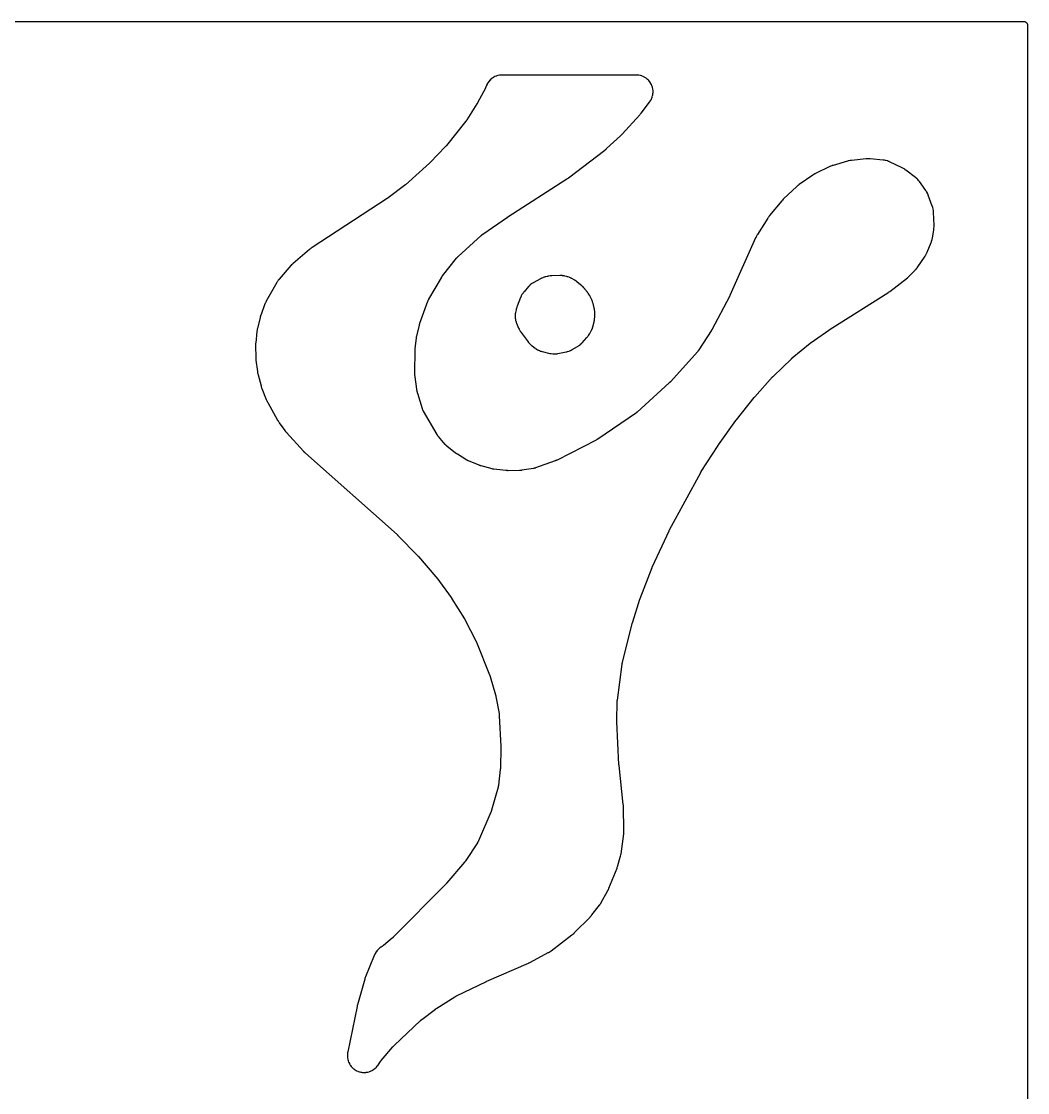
# Model space of a CAD drawing. Header units: millimetres. Extents: x 0 to 300, y 0 to 300.
# Drawn here: x 150 to 300, y 140.3 to 300.1 of the extents above; entities that cross this region are included whole.
import ezdxf

# ---------------------------------------------------------------- set-up
doc = ezdxf.new("R2010")
doc.units = ezdxf.units.MM
doc.layers.add('CUT', color=7, linetype='CONTINUOUS')

msp = doc.modelspace()

# ---------------------------------------------------------------- linework, layer by layer
at = {"layer": 'CUT'}
msp.add_lwpolyline([(1.4375, 300.0625), (298.512, 300.0625), (299.3973, 300.0625), (299.4708, 300.0589), (299.5289, 300.0503), (299.586, 300.036), (299.6414, 300.0162), (299.6945, 299.991), (299.745, 299.9608), (299.7922, 299.9257), (299.8358, 299.8863), (299.8753, 299.8427), (299.9103, 299.7954), (299.9405, 299.745), (299.9657, 299.6918), (299.9855, 299.6365), (299.9998, 299.5794), (300.0084, 299.5212), (300.012, 299.4478), (300.012, 298.5625), (300.012, 1.4375)], dxfattribs=at)
for points in [[(186.3229, 258.0003), (186.3188, 257.9903), (186.2909, 257.9208), (186.2865, 257.9094), (185.6998, 256.3591), (185.6933, 256.3409), (185.6528, 256.2227), (185.6469, 256.2044), (185.6009, 256.0543), (185.5955, 256.0359), (185.5627, 255.9152), (185.558, 255.8965), (185.1716, 254.2711), (185.1676, 254.2529), (185.1432, 254.1343), (185.1397, 254.116), (185.1138, 253.9662), (185.111, 253.9477), (185.094, 253.8278), (185.0917, 253.8093), (184.9074, 252.1263), (184.9056, 252.1079), (184.8963, 251.9886), (184.8951, 251.9702), (184.8879, 251.8202), (184.8873, 251.8018), (184.8853, 251.6822), (184.8853, 251.6637), (184.9086, 249.9604), (184.9091, 249.9421), (184.9144, 249.8232), (184.9154, 249.805), (184.9266, 249.6561), (184.9282, 249.6379), (184.9407, 249.5196), (184.9429, 249.5014), (185.1733, 247.8143), (185.1761, 247.7959), (185.1961, 247.6772), (185.1994, 247.6589), (185.2291, 247.5108), (185.233, 247.4926), (185.2603, 247.3753), (185.2647, 247.3573), (185.7016, 245.7105), (185.7063, 245.6935), (185.7389, 245.5839), (185.7441, 245.5671), (185.789, 245.4308), (185.7947, 245.4142), (185.8337, 245.3067), (185.8399, 245.2902), (186.4769, 243.6793), (186.4847, 243.6606), (186.537, 243.5404), (186.5453, 243.5221), (186.6159, 243.3735), (186.6249, 243.3555), (186.6851, 243.2391), (186.6947, 243.2213), (188.184, 240.5655), (188.1927, 240.5505), (188.2507, 240.4537), (188.2599, 240.4389), (188.3362, 240.3196), (188.3457, 240.3051), (188.4093, 240.2118), (188.4193, 240.1976), (189.2454, 239.057), (189.2548, 239.0444), (189.3166, 238.9635), (189.3263, 238.9512), (189.4066, 238.8517), (189.4166, 238.8397), (189.4826, 238.7621), (189.4929, 238.7503), (192.0215, 235.9324), (192.0331, 235.9198), (192.1099, 235.839), (192.1219, 235.8268), (192.2211, 235.7282), (192.2334, 235.7163), (192.3147, 235.64), (192.3273, 235.6285), (205.9873, 223.5229), (205.9926, 223.5181), (206.0051, 223.5069), (206.0104, 223.5021), (206.0228, 223.4907), (206.0294, 223.4847), (206.0445, 223.4705), (206.051, 223.4644), (206.0611, 223.4548), (206.0674, 223.4487), (206.0821, 223.4345), (206.0884, 223.4284), (206.0918, 223.425), (206.0991, 223.4176), (206.1163, 223.4002), (206.1236, 223.3927), (209.0879, 220.3189), (209.0914, 220.3152), (209.0996, 220.3066), (209.1032, 220.3028), (209.1113, 220.2942), (209.1156, 220.2896), (209.1256, 220.2788), (209.1299, 220.2742), (209.1366, 220.2669), (209.1408, 220.2623), (209.1505, 220.2515), (209.1542, 220.2475), (209.1622, 220.2384), (209.1733, 220.2258), (209.1782, 220.2202), (211.7863, 217.1952), (211.7909, 217.1898), (211.8018, 217.177), (211.8064, 217.1715), (211.8171, 217.1586), (211.8228, 217.1518), (211.8359, 217.1357), (211.8415, 217.1288), (211.8502, 217.1179), (211.8557, 217.1111), (211.8683, 217.095), (211.8737, 217.0881), (211.8766, 217.0843), (211.8829, 217.076), (211.8975, 217.0566), (211.9038, 217.0482), (214.0715, 214.0951), (214.0757, 214.0894), (214.0853, 214.0761), (214.0894, 214.0704), (214.0989, 214.057), (214.1039, 214.0499), (214.1155, 214.0333), (214.1204, 214.0261), (214.1281, 214.0148), (214.1329, 214.0077), (214.144, 213.9911), (214.1487, 213.984), (214.1512, 213.98), (214.1568, 213.9715), (214.1696, 213.9514), (214.175, 213.9427), (216.0558, 210.9197), (216.0609, 210.9114), (216.0726, 210.8921), (216.0776, 210.8838), (216.0836, 210.8738), (216.0884, 210.8655), (216.0997, 210.846), (216.1044, 210.8377), (216.1119, 210.8244), (216.1166, 210.816), (216.1275, 210.7963), (216.1321, 210.7878), (216.1376, 210.7774), (216.1421, 210.7689), (216.1526, 210.749), (216.157, 210.7404), (217.7395, 207.6309), (217.744, 207.6219), (217.7544, 207.6009), (217.7588, 207.5918), (217.7641, 207.5808), (217.7685, 207.5717), (217.7784, 207.5504), (217.7826, 207.5413), (217.7892, 207.5268), (217.7933, 207.5176), (217.8027, 207.4961), (217.8067, 207.4869), (217.8116, 207.4756), (217.8155, 207.4664), (217.8244, 207.4447), (217.8282, 207.4354), (219.7796, 202.569), (219.7835, 202.5591), (219.7924, 202.536), (219.7962, 202.5261), (219.8007, 202.514), (219.8044, 202.5041), (219.8128, 202.4808), (219.8163, 202.4708), (219.8218, 202.455), (219.8252, 202.4449), (219.8331, 202.4215), (219.8364, 202.4114), (219.8403, 202.3991), (219.8435, 202.389), (219.8508, 202.3653), (219.8538, 202.3552), (220.6685, 199.5964), (220.6719, 199.5848), (220.6794, 199.5578), (220.6826, 199.5462), (220.6864, 199.5321), (220.6894, 199.5204), (220.6963, 199.4932), (220.6991, 199.4816), (220.7035, 199.4631), (220.7062, 199.4514), (220.7124, 199.424), (220.7149, 199.4123), (220.7179, 199.3979), (220.7203, 199.3862), (220.7257, 199.3586), (220.7279, 199.3468), (221.1943, 196.7886), (221.1968, 196.7746), (221.2022, 196.7418), (221.2044, 196.7277), (221.207, 196.7105), (221.209, 196.6964), (221.2134, 196.6635), (221.2152, 196.6493), (221.2178, 196.627), (221.2194, 196.6128), (221.2227, 196.5797), (221.2241, 196.5656), (221.2255, 196.5482), (221.2266, 196.534), (221.2289, 196.5009), (221.2298, 196.4866), (221.476, 191.9024), (221.4764, 191.8934), (221.4774, 191.8724), (221.4777, 191.8634), (221.4781, 191.8524), (221.4783, 191.8434), (221.4788, 191.8224), (221.479, 191.8133), (221.4792, 191.7991), (221.4793, 191.7901), (221.4793, 191.769), (221.4793, 191.76), (221.4793, 191.749), (221.4792, 191.74), (221.4788, 191.7189), (221.4786, 191.7099), (221.3986, 188.6935), (221.3983, 188.6832), (221.3974, 188.659), (221.3969, 188.6487), (221.3963, 188.6361), (221.3957, 188.6257), (221.3943, 188.6016), (221.3936, 188.5913), (221.3924, 188.575), (221.3916, 188.5646), (221.3896, 188.5406), (221.3886, 188.5303), (221.3874, 188.5177), (221.3864, 188.5074), (221.3838, 188.4834), (221.3826, 188.4731), (221.0999, 186.0985), (221.099, 186.0915), (221.097, 186.0753), (221.096, 186.0683), (221.0958, 186.0664), (221.0917, 186.0392), (221.0812, 185.9759), (221.0772, 185.954), (221.0701, 185.9213), (221.0516, 185.8434), (221.043, 185.81), (220.0934, 182.4038), (220.0891, 182.3888), (220.0788, 182.354), (220.0742, 182.3391), (220.0685, 182.3211), (220.0637, 182.3064), (220.0522, 182.2721), (220.0471, 182.2574), (220.0389, 182.2343), (220.0336, 182.2198), (220.0209, 182.1858), (220.0153, 182.1713), (220.0084, 182.1537), (220.0026, 182.1393), (219.9887, 182.1058), (219.9826, 182.0915), (218.1154, 177.7957), (218.1116, 177.787), (218.1055, 177.7733), (218.0955, 177.7517), (218.0802, 177.72), (218.0668, 177.6931), (218.0553, 177.6711), (218.0495, 177.66), (218.0468, 177.6551), (218.0329, 177.6303), (218.0009, 177.5751), (217.9812, 177.5427), (217.9732, 177.5302), (217.968, 177.5222), (216.235, 174.8684), (216.2271, 174.8564), (216.2084, 174.8287), (216.2002, 174.8169), (216.1902, 174.8026), (216.1819, 174.7909), (216.1623, 174.7639), (216.1538, 174.7523), (216.1403, 174.7342), (216.1316, 174.7228), (216.1112, 174.6964), (216.1023, 174.6851), (216.0914, 174.6715), (216.0824, 174.6603), (216.0611, 174.6346), (216.0519, 174.6236), (213.4136, 171.5282), (213.4092, 171.5231), (213.3989, 171.5111), (213.3944, 171.506), (213.3839, 171.494), (213.3783, 171.4877), (213.3652, 171.4731), (213.3596, 171.4669), (213.3507, 171.4571), (213.3451, 171.451), (213.3319, 171.4369), (213.3262, 171.4308), (213.3232, 171.4276), (213.3163, 171.4204), (213.3002, 171.4038), (213.2933, 171.3967), (205.4048, 163.4229), (205.3976, 163.4156), (205.3806, 163.3988), (205.3733, 163.3917), (205.3643, 163.383), (205.3569, 163.376), (205.3396, 163.3596), (205.3321, 163.3526), (205.3202, 163.3417), (205.3127, 163.3348), (205.295, 163.3188), (205.2873, 163.312), (205.278, 163.3037), (205.2703, 163.297), (205.2522, 163.2814), (205.2444, 163.2748), (203.9481, 162.1832), (203.9397, 162.1763), (203.9265, 162.1655), (203.8922, 162.1387), (203.8868, 162.1346), (203.8333, 162.0949), (203.8108, 162.0787), (203.7848, 162.0614), (203.7353, 162.0299), (203.7329, 162.0286), (203.6992, 162.0075), (203.6672, 161.9886), (203.6562, 161.9819), (203.607, 161.9515), (203.5826, 161.9355), (203.4288, 161.8294), (203.3824, 161.7941), (203.2415, 161.6752), (203.1988, 161.6355), (203.0701, 161.5035), (203.0315, 161.4598), (202.9162, 161.316), (202.882, 161.2688), (202.7812, 161.1144), (202.7518, 161.0641), (202.6653, 160.8985), (202.6524, 160.8723), (202.6285, 160.8206), (202.6226, 160.8073), (202.585, 160.7203), (202.5793, 160.7068), (201.2978, 157.5349), (201.292, 157.52), (201.2557, 157.4227), (201.2503, 157.4077), (201.208, 157.2844), (201.203, 157.2692), (201.1719, 157.1701), (201.1673, 157.1548), (200.0865, 153.3597), (200.0837, 153.3495), (200.0647, 153.278), (200.0619, 153.267), (200.0399, 153.1775), (200.0373, 153.1666), (200.0213, 153.0956), (200.0188, 153.0839), (198.6403, 146.3596), (198.6385, 146.3505), (198.6265, 146.287), (198.6247, 146.2773), (198.6153, 146.2224), (198.6115, 146.1974), (198.5911, 146.0388), (198.5884, 146.0143), (198.5851, 145.9758), (198.5832, 145.9462), (198.576, 145.7566), (198.5767, 145.6974), (198.5881, 145.5105), (198.5947, 145.4517), (198.6244, 145.2669), (198.6367, 145.2089), (198.6845, 145.028), (198.7025, 144.9715), (198.7679, 144.7962), (198.7913, 144.7418), (198.8737, 144.5737), (198.9024, 144.5219), (199.001, 144.3627), (199.0346, 144.314), (199.1484, 144.1654), (199.1866, 144.1202), (199.3145, 143.9835), (199.3571, 143.9423), (199.4978, 143.8188), (199.5442, 143.782), (199.6964, 143.6731), (199.7462, 143.641), (199.9084, 143.5476), (199.9611, 143.5206), (200.1317, 143.4436), (200.1868, 143.422), (200.3642, 143.3622), (200.4212, 143.3461), (200.6036, 143.304), (200.6619, 143.2936), (200.8476, 143.2698), (200.9066, 143.2651), (201.0937, 143.2597), (201.1529, 143.2609), (201.3396, 143.274), (201.3984, 143.281), (201.583, 143.3124), (201.6408, 143.3252), (201.8213, 143.3747), (201.8776, 143.3931), (202.0524, 143.4601), (202.1066, 143.484), (202.2739, 143.5679), (202.3255, 143.597), (202.4837, 143.697), (202.5322, 143.731), (202.6798, 143.8461), (202.7246, 143.8848), (202.8602, 144.0138), (202.901, 144.0567), (203.0249, 144.2005), (203.0437, 144.2234), (203.0792, 144.269), (203.0882, 144.2808), (203.1454, 144.3582), (203.1541, 144.3702), (203.4922, 144.8515), (203.4981, 144.8597), (203.5119, 144.879), (203.5179, 144.8872), (203.5253, 144.8971), (203.5313, 144.9053), (203.5456, 144.9242), (203.5517, 144.9322), (203.5615, 144.9449), (203.5678, 144.9529), (203.5825, 144.9715), (203.5888, 144.9794), (203.5966, 144.989), (203.603, 144.9969), (203.6181, 145.0151), (203.6246, 145.0229), (205.3829, 147.0992), (205.391, 147.1087), (205.4103, 147.1308), (205.4186, 147.1402), (205.4288, 147.1516), (205.4372, 147.1609), (205.4571, 147.1824), (205.4656, 147.1916), (205.4793, 147.206), (205.488, 147.215), (205.5084, 147.236), (205.5172, 147.2449), (205.528, 147.2557), (205.537, 147.2645), (205.558, 147.2849), (205.567, 147.2936), (209.4984, 151.005), (209.5071, 151.0131), (209.5273, 151.0317), (209.536, 151.0396), (209.5468, 151.0492), (209.5556, 151.057), (209.5763, 151.0751), (209.5853, 151.0828), (209.5995, 151.0949), (209.6085, 151.1024), (209.6297, 151.12), (209.6389, 151.1274), (209.6501, 151.1365), (209.6593, 151.1438), (209.681, 151.1608), (209.6903, 151.168), (211.7303, 152.7246), (211.7384, 152.7307), (211.7573, 152.7448), (211.7655, 152.7508), (211.7755, 152.7581), (211.7837, 152.764), (211.8029, 152.7777), (211.8112, 152.7835), (211.8243, 152.7926), (211.8326, 152.7983), (211.8522, 152.8116), (211.8606, 152.8172), (211.8709, 152.824), (211.8793, 152.8295), (211.8992, 152.8423), (211.9077, 152.8478), (214.5994, 154.5425), (214.61, 154.5491), (214.6348, 154.5642), (214.6455, 154.5706), (214.6586, 154.5784), (214.6694, 154.5846), (214.6946, 154.5991), (214.7054, 154.6052), (214.7227, 154.6148), (214.7336, 154.6207), (214.7592, 154.6345), (214.7702, 154.6403), (214.7837, 154.6473), (214.7948, 154.653), (214.8208, 154.666), (214.832, 154.6715), (219.3048, 156.8385), (219.3162, 156.844), (219.3279, 156.8496), (219.3319, 156.8515), (219.3417, 156.856), (219.3459, 156.858), (219.3526, 156.861), (219.3567, 156.8629), (219.3664, 156.8674), (219.37, 156.869), (219.3781, 156.8726), (219.3894, 156.8776), (219.3944, 156.8798), (225.6146, 159.5854), (225.6249, 159.59), (225.696, 159.6225), (225.7069, 159.6277), (225.7948, 159.67), (225.8054, 159.6753), (225.8742, 159.7101), (225.8854, 159.7159), (228.5456, 161.1345), (228.5564, 161.1404), (228.6257, 161.1792), (228.6363, 161.1853), (228.6775, 161.2095), (228.6984, 161.2223), (228.8321, 161.3083), (228.8524, 161.3219), (228.8915, 161.3494), (228.9014, 161.3565), (228.9655, 161.4035), (228.9753, 161.4109), (232.0661, 163.7753), (232.0823, 163.7881), (232.186, 163.8733), (232.2017, 163.8866), (232.328, 163.9978), (232.3432, 164.0117), (232.4408, 164.1038), (232.4556, 164.1182), (234.7626, 166.4496), (234.7747, 166.4622), (234.8521, 166.5451), (234.8638, 166.558), (234.9579, 166.6648), (234.9692, 166.6781), (235.0416, 166.7653), (235.0526, 166.7789), (236.1739, 168.2124), (236.1807, 168.2212), (236.2275, 168.2833), (236.2344, 168.2927), (236.2642, 168.334), (236.2782, 168.3542), (236.3628, 168.482), (236.3755, 168.502), (236.3968, 168.537), (236.4025, 168.5466), (236.4412, 168.6131), (236.4473, 168.624), (237.3862, 170.3177), (237.3951, 170.3343), (237.451, 170.4431), (237.4593, 170.46), (237.5252, 170.5986), (237.533, 170.6158), (237.5819, 170.7279), (237.5892, 170.7452), (238.7921, 173.752), (238.7976, 173.7661), (238.8317, 173.8582), (238.8368, 173.8724), (238.8768, 173.989), (238.8815, 174.0034), (238.911, 174.0971), (238.9154, 174.1115), (239.278, 175.3737), (239.2836, 175.3943), (239.3172, 175.5292), (239.322, 175.55), (239.3581, 175.7205), (239.3621, 175.7415), (239.386, 175.8784), (239.3893, 175.8995), (239.7953, 178.8384), (239.7967, 178.8495), (239.8059, 178.927), (239.8072, 178.9386), (239.8122, 178.9895), (239.8142, 179.0141), (239.8231, 179.1676), (239.824, 179.1913), (239.8248, 179.2324), (239.8249, 179.2436), (239.8249, 179.3207), (239.8248, 179.3333), (239.7501, 182.8985), (239.7497, 182.9116), (239.746, 182.9968), (239.7453, 183.0099), (239.7384, 183.1168), (239.7374, 183.1299), (239.73, 183.2148), (239.7287, 183.2279), (239.092, 189.075), (239.0915, 189.0801), (239.0903, 189.0919), (239.0898, 189.097), (239.0886, 189.1089), (239.088, 189.1152), (239.0867, 189.1298), (239.0861, 189.1361), (239.0853, 189.146), (239.0848, 189.1522), (239.0837, 189.1666), (239.0833, 189.172), (239.0825, 189.184), (239.0815, 189.2009), (239.0811, 189.2083), (238.7438, 195.5855), (238.7433, 195.5948), (238.7424, 195.6164), (238.742, 195.6257), (238.7417, 195.637), (238.7414, 195.6462), (238.741, 195.6678), (238.7408, 195.6771), (238.7406, 195.6918), (238.7406, 195.701), (238.7405, 195.7226), (238.7406, 195.7319), (238.7407, 195.7432), (238.7408, 195.7525), (238.7412, 195.7741), (238.7415, 195.7834), (238.8229, 198.5411), (238.8233, 198.5526), (238.8245, 198.5795), (238.825, 198.591), (238.8258, 198.605), (238.8265, 198.6165), (238.8283, 198.6433), (238.8292, 198.6548), (238.8307, 198.6729), (238.8317, 198.6844), (238.8342, 198.7112), (238.8353, 198.7226), (238.8368, 198.7366), (238.8381, 198.748), (238.8413, 198.7747), (238.8427, 198.7861), (239.5569, 204.1697), (239.5587, 204.1828), (239.5632, 204.2133), (239.5653, 204.2263), (239.5678, 204.2422), (239.57, 204.2552), (239.5754, 204.2855), (239.5778, 204.2985), (239.5818, 204.319), (239.5844, 204.3319), (239.5907, 204.3621), (239.5934, 204.375), (239.597, 204.3907), (239.5999, 204.4035), (239.6071, 204.4335), (239.6102, 204.4463), (241.117, 210.3673), (241.1183, 210.3724), (241.1214, 210.3842), (241.1228, 210.3893), (241.126, 210.4013), (241.1277, 210.4076), (241.1317, 210.4222), (241.1335, 210.4285), (241.1362, 210.4383), (241.138, 210.4445), (241.1422, 210.4589), (241.1438, 210.4643), (241.1473, 210.4762), (241.1525, 210.4928), (241.1547, 210.5002), (242.2139, 213.8452), (242.2155, 213.8503), (242.2193, 213.8621), (242.221, 213.8672), (242.2249, 213.879), (242.2269, 213.8852), (242.2319, 213.8998), (242.234, 213.906), (242.2374, 213.9158), (242.2395, 213.9219), (242.2446, 213.9362), (242.2465, 213.9415), (242.2508, 213.9533), (242.2569, 213.9698), (242.2596, 213.977), (244.0206, 218.5893), (244.0228, 218.5952), (244.0282, 218.6089), (244.0305, 218.6148), (244.036, 218.6285), (244.0389, 218.6358), (244.0458, 218.6526), (244.0488, 218.6599), (244.0535, 218.6712), (244.0565, 218.6783), (244.0636, 218.6948), (244.0666, 218.7019), (244.0683, 218.7057), (244.0721, 218.7141), (244.0809, 218.7337), (244.0847, 218.742), (246.5539, 224.0745), (246.5565, 224.0799), (246.5624, 224.0925), (246.565, 224.0979), (246.571, 224.1105), (246.5742, 224.1171), (246.5818, 224.1326), (246.5851, 224.1392), (246.5902, 224.1496), (246.5935, 224.1561), (246.6012, 224.1712), (246.6046, 224.1776), (246.6064, 224.1811), (246.6104, 224.1888), (246.6199, 224.2067), (246.6241, 224.2144), (251.2733, 232.7491), (251.2764, 232.7548), (251.2837, 232.768), (251.2869, 232.7736), (251.2943, 232.7868), (251.2983, 232.7938), (251.3076, 232.81), (251.3116, 232.8169), (251.318, 232.8277), (251.322, 232.8345), (251.3314, 232.8503), (251.3355, 232.857), (251.3378, 232.8607), (251.3427, 232.8687), (251.3544, 232.8873), (251.3594, 232.8953), (253.8503, 236.7869), (253.8528, 236.7908), (253.8586, 236.7998), (253.8611, 236.8036), (253.867, 236.8126), (253.8701, 236.8173), (253.8774, 236.8284), (253.8806, 236.8331), (253.8856, 236.8405), (253.8887, 236.8452), (253.8961, 236.8559), (253.8989, 236.86), (253.905, 236.8689), (253.9138, 236.8813), (253.9176, 236.8868), (256.512, 240.5245), (256.5149, 240.5286), (256.5216, 240.538), (256.5246, 240.542), (256.5314, 240.5514), (256.535, 240.5563), (256.5436, 240.5678), (256.5472, 240.5728), (256.553, 240.5805), (256.5567, 240.5853), (256.5652, 240.5965), (256.5685, 240.6007), (256.5756, 240.61), (256.5858, 240.6229), (256.5903, 240.6286), (259.2354, 243.9421), (259.2387, 243.9462), (259.2464, 243.9558), (259.2497, 243.9598), (259.2575, 243.9693), (259.2616, 243.9744), (259.2713, 243.986), (259.2755, 243.991), (259.282, 243.9989), (259.2862, 244.0037), (259.2959, 244.0151), (259.2996, 244.0194), (259.3077, 244.0287), (259.3192, 244.0418), (259.3243, 244.0475), (261.9929, 247.0231), (261.9972, 247.0278), (262.0072, 247.0388), (262.0115, 247.0435), (262.0217, 247.0545), (262.0271, 247.0603), (262.0397, 247.0737), (262.0451, 247.0795), (262.0537, 247.0885), (262.0591, 247.0941), (262.0718, 247.1071), (262.0772, 247.1127), (262.0802, 247.1157), (262.0868, 247.1223), (262.1022, 247.1375), (262.1089, 247.144), (264.7872, 249.7411), (264.7938, 249.7474), (264.8093, 249.7622), (264.816, 249.7685), (264.8241, 249.776), (264.8308, 249.7822), (264.8465, 249.7965), (264.8532, 249.8026), (264.864, 249.8123), (264.8709, 249.8183), (264.8869, 249.8323), (264.8938, 249.8383), (264.9023, 249.8456), (264.9092, 249.8515), (264.9255, 249.8652), (264.9326, 249.871), (267.5772, 252.0483), (267.5844, 252.0542), (267.6013, 252.0678), (267.6086, 252.0736), (267.6176, 252.0807), (267.6249, 252.0864), (267.6421, 252.0997), (267.6495, 252.1054), (267.6612, 252.1142), (267.6687, 252.1198), (267.6862, 252.1327), (267.6937, 252.1382), (267.7029, 252.1449), (267.7105, 252.1503), (267.7282, 252.1629), (267.7358, 252.1682), (270.8922, 254.3555), (270.9034, 254.3632), (270.9148, 254.371), (270.9187, 254.3736), (270.9283, 254.3801), (270.9325, 254.3828), (270.939, 254.3871), (270.943, 254.3898), (270.9526, 254.3961), (270.9561, 254.3984), (270.9641, 254.4035), (270.9752, 254.4107), (270.9802, 254.4138), (279.1728, 259.5761), (279.1853, 259.5841), (279.2656, 259.6376), (279.2779, 259.646), (279.3771, 259.7156), (279.3892, 259.7243), (279.4668, 259.7817), (279.4787, 259.7906), (282.0839, 261.818), (282.0999, 261.8309), (282.2024, 261.9164), (282.2179, 261.9299), (282.3427, 262.0415), (282.3578, 262.0555), (282.4542, 262.1478), (282.4688, 262.1623), (283.199, 262.9116), (283.2078, 262.9208), (283.2644, 262.9813), (283.273, 262.9907), (283.3062, 263.0279), (283.3228, 263.0472), (283.4279, 263.1752), (283.4436, 263.1953), (283.4736, 263.2351), (283.4811, 263.2453), (283.5295, 263.3126), (283.5369, 263.323), (284.7211, 265.0445), (284.7301, 265.0579), (284.7872, 265.146), (284.7958, 265.1596), (284.8287, 265.2134), (284.8448, 265.2414), (284.9444, 265.426), (284.959, 265.4548), (284.9859, 265.5118), (284.9926, 265.5264), (285.0348, 265.6225), (285.0411, 265.6374), (285.6254, 267.0698), (285.6315, 267.0854), (285.6699, 267.1876), (285.6756, 267.2034), (285.6969, 267.2654), (285.7069, 267.2975), (285.7662, 267.5075), (285.7744, 267.54), (285.7887, 267.604), (285.7921, 267.6204), (285.8129, 267.7276), (285.8158, 267.7442), (286.0218, 268.9945), (286.0241, 269.0096), (286.0377, 269.1075), (286.0396, 269.1226), (286.0462, 269.1816), (286.0489, 269.2119), (286.0611, 269.4092), (286.0622, 269.4396), (286.0629, 269.499), (286.0629, 269.5142), (286.0614, 269.6131), (286.061, 269.6283), (285.9819, 271.6252), (285.9811, 271.6407), (285.9745, 271.7416), (285.9733, 271.7571), (285.9677, 271.8175), (285.9641, 271.8484), (285.9356, 272.0456), (285.9236, 272.1066), (285.8749, 272.2998), (285.8665, 272.3297), (285.8486, 272.3877), (285.8439, 272.4025), (285.8116, 272.4983), (285.8065, 272.513), (285.2114, 274.1402), (285.2066, 274.153), (285.1742, 274.2357), (285.1691, 274.2483), (285.1485, 274.2976), (285.1373, 274.3225), (285.0625, 274.4809), (285.0369, 274.5292), (284.9479, 274.68), (284.9335, 274.7032), (284.9043, 274.7479), (284.8967, 274.7593), (284.8465, 274.8325), (284.8387, 274.8437), (283.8825, 276.1721), (283.8739, 276.1838), (283.8165, 276.2596), (283.8075, 276.2711), (283.7719, 276.3158), (283.7532, 276.3382), (283.6294, 276.479), (283.5887, 276.5209), (283.4518, 276.649), (283.4299, 276.6684), (283.3864, 276.7053), (283.3751, 276.7146), (283.3011, 276.7743), (283.2897, 276.7834), (281.8748, 277.8689), (281.8623, 277.8782), (281.7797, 277.9382), (281.7669, 277.9473), (281.7164, 277.982), (281.6901, 277.9991), (281.5163, 278.1056), (281.4891, 278.1213), (281.4353, 278.1505), (281.4214, 278.1578), (281.3305, 278.2041), (281.3164, 278.2111), (279.4404, 279.1061), (279.4283, 279.1117), (279.3488, 279.1475), (279.3365, 279.1529), (279.2883, 279.1733), (279.2634, 279.1832), (279.1023, 279.243), (279.0512, 279.2595), (278.8877, 279.3041), (278.8354, 279.3159), (278.6662, 279.3461), (278.6397, 279.3503), (278.5878, 279.3572), (278.5745, 279.3588), (278.4879, 279.3684), (278.4745, 279.3697), (276.5199, 279.5414), (276.5065, 279.5424), (276.4193, 279.5481), (276.4059, 279.5489), (276.3534, 279.5511), (276.3265, 279.5517), (276.1518, 279.5513), (276.1249, 279.5507), (276.0724, 279.5482), (276.059, 279.5474), (275.9718, 279.5414), (275.9584, 279.5403), (273.748, 279.3371), (273.7335, 279.3356), (273.6392, 279.3246), (273.6247, 279.3228), (273.5682, 279.3148), (273.5394, 279.31), (273.353, 279.2743), (273.3245, 279.2681), (273.269, 279.2547), (273.2549, 279.2511), (273.1632, 279.2265), (273.1491, 279.2225), (271.0055, 278.5912), (270.9937, 278.5876), (270.9176, 278.5635), (270.906, 278.5596), (270.8605, 278.5442), (270.8374, 278.5358), (270.6886, 278.4784), (270.6659, 278.4691), (270.6218, 278.45), (270.6106, 278.445), (270.5381, 278.4117), (270.527, 278.4065), (268.4062, 277.3817), (268.3962, 277.3767), (268.3269, 277.3417), (268.3166, 277.3363), (268.2717, 277.3125), (268.2502, 277.3005), (268.1182, 277.2233), (268.098, 277.211), (268.0635, 277.189), (268.0542, 277.1829), (267.9903, 277.1404), (267.98, 277.1334), (265.9683, 275.7348), (265.9506, 275.722), (265.8372, 275.6368), (265.82, 275.6234), (265.6816, 275.5115), (265.6649, 275.4974), (265.558, 275.4042), (265.5418, 275.3896), (263.6862, 273.65), (263.6722, 273.6364), (263.5822, 273.5464), (263.5686, 273.5323), (263.4595, 273.4157), (263.4463, 273.4012), (263.3624, 273.3055), (263.3498, 273.2905), (261.5439, 271.0894), (261.5324, 271.075), (261.4592, 270.9799), (261.4481, 270.9651), (261.36, 270.843), (261.3494, 270.8279), (261.2822, 270.7285), (261.272, 270.713), (259.7216, 268.2617), (259.7103, 268.2431), (259.6392, 268.1211), (259.6286, 268.1021), (259.545, 267.9459), (259.5351, 267.9266), (259.473, 267.7997), (259.4638, 267.78), (255.6263, 259.1649), (255.6237, 259.1591), (255.6176, 259.1457), (255.6149, 259.1399), (255.6087, 259.1264), (255.6054, 259.1193), (255.5975, 259.1027), (255.5942, 259.0957), (255.5888, 259.0846), (255.5854, 259.0776), (255.5774, 259.0614), (255.5739, 259.0545), (255.572, 259.0508), (255.5678, 259.0426), (255.5579, 259.0234), (255.5536, 259.0152), (252.9184, 254.0537), (252.9141, 254.0457), (252.9039, 254.0271), (252.8996, 254.0192), (252.8942, 254.0096), (252.8898, 254.0017), (252.8794, 253.9834), (252.8749, 253.9756), (252.8677, 253.9633), (252.8631, 253.9555), (252.8522, 253.9374), (252.8476, 253.9297), (252.8418, 253.9203), (252.8371, 253.9126), (252.8259, 253.8947), (252.8211, 253.8871), (251.0039, 251.0432), (250.9988, 251.0354), (250.9908, 251.0231), (250.9778, 251.0037), (250.9581, 250.9753), (250.941, 250.9513), (250.9265, 250.9318), (250.9191, 250.922), (250.9158, 250.9176), (250.8985, 250.8957), (250.859, 250.8471), (250.835, 250.8187), (250.8253, 250.8078), (250.8192, 250.8009), (246.7606, 246.3008), (246.753, 246.2925), (246.7352, 246.2732), (246.7275, 246.265), (246.7181, 246.255), (246.7103, 246.2469), (246.692, 246.2281), (246.6841, 246.2201), (246.6716, 246.2075), (246.6636, 246.1996), (246.6448, 246.1813), (246.6367, 246.1735), (246.6268, 246.164), (246.6186, 246.1563), (246.5994, 246.1384), (246.5912, 246.1308), (241.8065, 241.7881), (241.7948, 241.7776), (241.7671, 241.7534), (241.7552, 241.7431), (241.7405, 241.7307), (241.7284, 241.7207), (241.7, 241.6974), (241.6877, 241.6876), (241.6682, 241.6722), (241.6557, 241.6626), (241.6265, 241.6404), (241.6139, 241.631), (241.5984, 241.6196), (241.5856, 241.6104), (241.5556, 241.5893), (241.5426, 241.5803), (235.9178, 237.7564), (235.9063, 237.7488), (235.8795, 237.7312), (235.868, 237.7237), (235.8538, 237.7147), (235.8422, 237.7074), (235.8148, 237.6906), (235.8031, 237.6835), (235.7844, 237.6724), (235.7725, 237.6655), (235.7447, 237.6495), (235.7327, 237.6428), (235.718, 237.6346), (235.7059, 237.6281), (235.6776, 237.613), (235.6654, 237.6066), (229.8627, 234.6239), (229.8495, 234.6172), (229.8185, 234.6019), (229.8051, 234.5955), (229.7888, 234.5877), (229.7754, 234.5815), (229.7439, 234.5673), (229.7303, 234.5612), (229.7089, 234.552), (229.6953, 234.5462), (229.6633, 234.533), (229.6496, 234.5274), (229.6328, 234.5208), (229.619, 234.5155), (229.5866, 234.5033), (229.5727, 234.4982), (226.6532, 233.4552), (226.6434, 233.4517), (226.6279, 233.4464), (226.5882, 233.4337), (226.5208, 233.414), (226.4906, 233.4057), (226.4887, 233.4052), (226.4583, 233.398), (226.3896, 233.3829), (226.3487, 233.375), (226.3326, 233.3722), (226.3223, 233.3705), (224.6074, 233.0976), (224.5916, 233.0952), (224.5548, 233.09), (224.539, 233.0879), (224.5198, 233.0856), (224.504, 233.0838), (224.467, 233.0799), (224.4511, 233.0784), (224.4261, 233.0762), (224.4103, 233.0749), (224.3732, 233.0724), (224.3573, 233.0714), (224.3379, 233.0704), (224.322, 233.0697), (224.2848, 233.0685), (224.2689, 233.0681), (222.5428, 233.04), (222.5282, 233.0399), (222.494, 233.0399), (222.4794, 233.04), (222.4615, 233.0403), (222.4469, 233.0407), (222.4128, 233.0418), (222.3982, 233.0424), (222.3751, 233.0435), (222.3605, 233.0443), (222.3265, 233.0466), (222.3119, 233.0476), (222.2941, 233.0491), (222.2795, 233.0504), (222.2455, 233.0537), (222.231, 233.0553), (220.4325, 233.2609), (220.4257, 233.2617), (220.41, 233.2636), (220.4032, 233.2644), (220.4014, 233.2647), (220.375, 233.2685), (220.3136, 233.2783), (220.2924, 233.282), (220.2606, 233.2886), (220.1851, 233.3059), (220.1527, 233.314), (218.5186, 233.7528), (218.5047, 233.7566), (218.4723, 233.7659), (218.4585, 233.7699), (218.442, 233.7749), (218.4284, 233.7792), (218.3967, 233.7894), (218.3831, 233.7938), (218.3617, 233.8011), (218.3482, 233.8058), (218.3167, 233.817), (218.3032, 233.8219), (218.2869, 233.828), (218.2735, 233.8331), (218.2424, 233.8453), (218.2291, 233.8506), (216.6635, 234.4937), (216.6568, 234.4965), (216.6412, 234.5031), (216.6345, 234.5059), (216.6327, 234.5067), (216.6066, 234.5184), (216.5464, 234.5466), (216.5258, 234.5566), (216.495, 234.5729), (216.4227, 234.6133), (216.3919, 234.6313), (214.9793, 235.4946), (214.9668, 235.5023), (214.9377, 235.5207), (214.9254, 235.5287), (214.9108, 235.5383), (214.8987, 235.5464), (214.8707, 235.5654), (214.8587, 235.5737), (214.8399, 235.587), (214.828, 235.5955), (214.8005, 235.6155), (214.7888, 235.6242), (214.7746, 235.6349), (214.763, 235.6438), (214.7362, 235.6647), (214.7248, 235.6738), (213.4273, 236.7195), (213.4194, 236.726), (213.407, 236.7361), (213.3761, 236.7628), (213.3251, 236.809), (213.3027, 236.8299), (213.3013, 236.8313), (213.2797, 236.8529), (213.2319, 236.9025), (213.2042, 236.9325), (213.1936, 236.9445), (213.1869, 236.9522), (212.1573, 238.1478), (212.1506, 238.1557), (212.1401, 238.1681), (212.1142, 238.2005), (212.0717, 238.2559), (212.0533, 238.2809), (212.0521, 238.2825), (212.0345, 238.3081), (211.996, 238.3664), (211.974, 238.4015), (211.9656, 238.4154), (211.9604, 238.4243), (209.9382, 241.9016), (209.9319, 241.9126), (209.9222, 241.9298), (209.8986, 241.9746), (209.861, 242.0513), (209.845, 242.0857), (209.8441, 242.0878), (209.8295, 242.1229), (209.7985, 242.2024), (209.7814, 242.2501), (209.7753, 242.2689), (209.7714, 242.281), (209.0703, 244.535), (209.0675, 244.5441), (209.0632, 244.5584), (209.0567, 244.5814), (209.0474, 244.6154), (209.0401, 244.6446), (209.0344, 244.6688), (209.0316, 244.681), (209.0304, 244.6865), (209.0247, 244.7144), (209.0129, 244.7773), (209.0067, 244.8147), (209.0045, 244.8295), (209.0032, 244.8389), (208.6637, 247.3801), (208.6618, 247.3958), (208.6575, 247.4325), (208.6558, 247.4482), (208.654, 247.4674), (208.6526, 247.4831), (208.6496, 247.5199), (208.6485, 247.5356), (208.6469, 247.5605), (208.6461, 247.5763), (208.6444, 247.6131), (208.6438, 247.6289), (208.6433, 247.6482), (208.643, 247.664), (208.6427, 247.7009), (208.6426, 247.7167), (208.6675, 250.9301), (208.6676, 250.9427), (208.6683, 250.9722), (208.6687, 250.9848), (208.6692, 251.0002), (208.6697, 251.0128), (208.6712, 251.0423), (208.6719, 251.0549), (208.6732, 251.0748), (208.6741, 251.0874), (208.6764, 251.1168), (208.6775, 251.1294), (208.6789, 251.1447), (208.6801, 251.1573), (208.6832, 251.1866), (208.6847, 251.1991), (208.8841, 252.8525), (208.8856, 252.8648), (208.8895, 252.8933), (208.8912, 252.9055), (208.8934, 252.9204), (208.8953, 252.9326), (208.8999, 252.961), (208.902, 252.9732), (208.9054, 252.9924), (208.9076, 253.0045), (208.913, 253.0328), (208.9154, 253.0449), (208.9184, 253.0596), (208.921, 253.0717), (208.9272, 253.0998), (208.9299, 253.1118), (209.3128, 254.7496), (209.3159, 254.7625), (209.3235, 254.7927), (209.3268, 254.8056), (209.3309, 254.8213), (209.3345, 254.8342), (209.3429, 254.8641), (209.3466, 254.8769), (209.3526, 254.897), (209.3565, 254.9098), (209.3657, 254.9394), (209.3698, 254.9521), (209.3749, 254.9676), (209.3792, 254.9802), (209.3893, 255.0095), (209.3938, 255.0221), (210.5855, 258.3061), (210.589, 258.3155), (210.5945, 258.3303), (210.6095, 258.3677), (210.6362, 258.4301), (210.6486, 258.4577), (210.6494, 258.4594), (210.6626, 258.4866), (210.6935, 258.5471), (210.7125, 258.5825), (210.7203, 258.5963), (210.7253, 258.605), (212.5963, 261.8192), (212.6041, 261.8323), (212.6225, 261.8627), (212.6305, 261.8757), (212.6403, 261.8914), (212.6486, 261.9042), (212.668, 261.934), (212.6764, 261.9467), (212.6898, 261.9666), (212.6985, 261.9791), (212.7189, 262.0082), (212.7277, 262.0206), (212.7387, 262.0356), (212.7477, 262.0479), (212.7691, 262.0762), (212.7784, 262.0883), (214.866, 264.7642), (214.872, 264.7718), (214.8814, 264.7836), (214.9062, 264.8134), (214.949, 264.8626), (214.9685, 264.8842), (214.9697, 264.8855), (214.9898, 264.9065), (215.0357, 264.9528), (215.0636, 264.9797), (215.0747, 264.99), (215.0818, 264.9965), (218.5485, 268.1382), (218.5592, 268.1477), (218.5843, 268.1698), (218.5952, 268.1791), (218.6085, 268.1904), (218.6195, 268.1996), (218.6453, 268.2209), (218.6564, 268.2299), (218.6741, 268.244), (218.6854, 268.2528), (218.7119, 268.2732), (218.7233, 268.2818), (218.7373, 268.2923), (218.7488, 268.3008), (218.7759, 268.3203), (218.7876, 268.3286), (222.4403, 270.8756), (222.4502, 270.8824), (222.4599, 270.8891), (222.4722, 270.8974), (222.4816, 270.9037), (222.4937, 270.9118), (222.4997, 270.9158), (222.5037, 270.9184), (222.5138, 270.925), (222.5182, 270.9278), (231.3224, 276.5714), (231.3325, 276.5781), (231.3979, 276.6219), (231.4079, 276.6287), (231.4889, 276.6854), (231.4987, 276.6924), (231.5623, 276.7388), (231.572, 276.7461), (236.967, 280.8539), (236.9784, 280.8628), (237.0518, 280.9215), (237.063, 280.9307), (237.1533, 281.0067), (237.1643, 281.0161), (237.2348, 281.0783), (237.2455, 281.088), (239.3089, 282.9995), (239.3182, 283.0084), (239.3784, 283.0666), (239.3876, 283.0756), (239.4615, 283.1503), (239.4705, 283.1596), (239.5281, 283.2203), (239.5369, 283.2297), (242.1755, 286.1329), (242.1839, 286.1423), (242.2377, 286.204), (242.2459, 286.2136), (242.3118, 286.2925), (242.3197, 286.3023), (242.3709, 286.3663), (242.3787, 286.3762), (243.6174, 287.9932), (243.6261, 288.0049), (243.6816, 288.0811), (243.69, 288.0929), (243.7222, 288.1395), (243.7382, 288.1637), (243.8365, 288.3216), (243.8647, 288.3722), (243.9462, 288.5365), (243.9694, 288.5897), (244.0346, 288.7611), (244.0526, 288.8163), (244.1009, 288.9932), (244.1135, 289.0498), (244.1446, 289.2305), (244.1516, 289.2881), (244.1651, 289.471), (244.1665, 289.529), (244.1622, 289.7124), (244.1581, 289.7702), (244.1361, 289.9523), (244.1264, 290.0095), (244.0869, 290.1886), (244.0717, 290.2446), (244.0152, 290.419), (243.9947, 290.4733), (243.9215, 290.6415), (243.8958, 290.6935), (243.8068, 290.8538), (243.7762, 290.9031), (243.6721, 291.0541), (243.6369, 291.1002), (243.5187, 291.2404), (243.4793, 291.2829), (243.3481, 291.4111), (243.3047, 291.4496), (243.1617, 291.5645), (243.1148, 291.5986), (242.9614, 291.6991), (242.9114, 291.7285), (242.7491, 291.8138), (242.6965, 291.8383), (242.5266, 291.9075), (242.4719, 291.9267), (242.2962, 291.9792), (242.2399, 291.9931), (242.0599, 292.0283), (242.0025, 292.0367), (241.8174, 292.0547), (241.7885, 292.0568), (241.7319, 292.0595), (241.7174, 292.06), (241.6232, 292.0623), (241.6086, 292.0625), (221.7043, 292.0625), (221.6901, 292.0623), (221.598, 292.0602), (221.5838, 292.0596), (221.5284, 292.057), (221.5001, 292.055), (221.3191, 292.0379), (221.263, 292.0298), (221.0868, 291.9961), (221.0317, 291.9828), (220.8595, 291.9326), (220.8059, 291.9142), (220.6392, 291.848), (220.5876, 291.8245), (220.4279, 291.7429), (220.3787, 291.7147), (220.2274, 291.6183), (220.1811, 291.5856), (220.0396, 291.4753), (219.9966, 291.4384), (219.8662, 291.3153), (219.8268, 291.2744), (219.7086, 291.1396), (219.6733, 291.0952), (219.5683, 290.9498), (219.5374, 290.9023), (219.4466, 290.7476), (219.4203, 290.6973), (219.3435, 290.5325), (219.3321, 290.5065), (219.3091, 290.4504), (219.306, 290.4426), (219.2844, 290.3878), (219.2813, 290.3797), (219.2679, 290.3441), (219.2633, 290.332), (219.2511, 290.301), (219.2458, 290.2878), (219.2428, 290.2806), (219.2296, 290.2502), (219.1988, 290.1825), (219.1796, 290.1428), (219.1716, 290.1275), (219.1665, 290.1177), (218.0009, 287.9243), (217.9976, 287.9182), (217.9899, 287.9039), (217.9865, 287.8977), (217.9786, 287.8834), (217.9744, 287.8758), (217.9644, 287.8582), (217.9602, 287.8507), (217.9534, 287.8389), (217.9491, 287.8316), (217.939, 287.8144), (217.9346, 287.8071), (217.9322, 287.803), (217.9269, 287.7944), (217.9144, 287.7742), (217.909, 287.7656), (216.3924, 285.3719), (216.3858, 285.3616), (216.3702, 285.3377), (216.3634, 285.3275), (216.3552, 285.3153), (216.3484, 285.3053), (216.3323, 285.282), (216.3253, 285.2721), (216.3142, 285.2564), (216.3071, 285.2466), (216.2903, 285.2237), (216.2831, 285.214), (216.2741, 285.2021), (216.2667, 285.1924), (216.2494, 285.17), (216.2418, 285.1605), (213.3672, 281.5536), (213.3605, 281.5453), (213.3447, 281.526), (213.3379, 281.5177), (213.3296, 281.5077), (213.3227, 281.4996), (213.3064, 281.4807), (213.2994, 281.4726), (213.2883, 281.4599), (213.2812, 281.4519), (213.2646, 281.4334), (213.2574, 281.4255), (213.2485, 281.4159), (213.2413, 281.4081), (213.2242, 281.39), (213.2168, 281.3822), (210.9389, 279.023), (210.9342, 279.0181), (210.9231, 279.0068), (210.9183, 279.0019), (210.907, 278.9906), (210.9011, 278.9846), (210.8871, 278.9708), (210.881, 278.9649), (210.8715, 278.9557), (210.8655, 278.95), (210.8515, 278.9366), (210.8454, 278.9309), (210.8421, 278.9278), (210.8348, 278.9211), (210.8177, 278.9055), (210.8104, 278.8989), (207.2271, 275.701), (207.2202, 275.6949), (207.2041, 275.6808), (207.1971, 275.6748), (207.1887, 275.6676), (207.1817, 275.6617), (207.1654, 275.648), (207.1583, 275.6421), (207.1471, 275.6329), (207.14, 275.6271), (207.1234, 275.6137), (207.1162, 275.608), (207.1075, 275.6011), (207.1002, 275.5955), (207.0833, 275.5824), (207.0761, 275.5769), (204.643, 273.738), (204.6379, 273.7342), (204.6261, 273.7254), (204.6211, 273.7217), (204.6091, 273.7129), (204.6028, 273.7083), (204.588, 273.6977), (204.5816, 273.6931), (204.5716, 273.686), (204.5653, 273.6816), (204.5505, 273.6713), (204.5442, 273.667), (204.5407, 273.6646), (204.5331, 273.6595), (204.5152, 273.6475), (204.5075, 273.6425), (193.3356, 266.3516), (193.3194, 266.3407), (193.2153, 266.2678), (193.1994, 266.2563), (193.0718, 266.1606), (193.0564, 266.1486), (192.9572, 266.0691), (192.9421, 266.0566), (190.4956, 263.9596), (190.4877, 263.9527), (190.4331, 263.9043), (190.425, 263.897), (190.3898, 263.8645), (190.3732, 263.8486), (190.2713, 263.7473), (190.2558, 263.7313), (190.2296, 263.7032), (190.2225, 263.6955), (190.1742, 263.642), (190.1664, 263.6332), (188.4108, 261.6083), (188.4012, 261.5969), (188.3395, 261.5221), (188.3302, 261.5105), (188.2943, 261.4647), (188.2765, 261.4407), (188.1647, 261.2824), (188.1481, 261.2576), (188.1169, 261.2084), (188.1091, 261.1957), (188.0592, 261.1126), (188.0517, 261.0997), (186.4915, 258.345), (186.4862, 258.3355), (186.4501, 258.2689), (186.4448, 258.2589), (186.4219, 258.2148), (186.4113, 258.1933), (186.3479, 258.0582), (186.3385, 258.0371)], [(223.5993, 255.9393), (223.6017, 255.9096), (223.6217, 255.7176), (223.6256, 255.6881), (223.6285, 255.6694), (223.6336, 255.6407), (223.6713, 255.4572), (223.6858, 255.4006), (223.7411, 255.2217), (223.7504, 255.194), (223.7699, 255.1403), (223.7751, 255.1267), (223.8097, 255.0382), (223.8152, 255.0247), (224.1211, 254.2955), (224.1285, 254.2786), (224.1782, 254.1698), (224.1861, 254.1532), (224.2178, 254.0889), (224.2351, 254.0564), (224.3539, 253.849), (224.3731, 253.8176), (224.4125, 253.7576), (224.4229, 253.7424), (224.4916, 253.6445), (224.5024, 253.6296), (225.5397, 252.2441), (225.5485, 252.2327), (225.6064, 252.1592), (225.6154, 252.148), (225.6512, 252.1046), (225.6701, 252.0829), (225.7943, 251.9465), (225.8351, 251.9058), (225.9718, 251.7819), (225.9936, 251.7631), (226.037, 251.7274), (226.0482, 251.7184), (226.1219, 251.6608), (226.1333, 251.652), (226.5985, 251.3055), (226.6106, 251.2968), (226.6898, 251.2408), (226.702, 251.2323), (226.7504, 251.1999), (226.7756, 251.1839), (226.9395, 251.0855), (226.9921, 251.0574), (227.1626, 250.9768), (227.2178, 250.9541), (227.3979, 250.89), (227.4263, 250.8807), (227.482, 250.8639), (227.4964, 250.8598), (227.5899, 250.8342), (227.6043, 250.8304), (228.759, 250.545), (228.7749, 250.5413), (228.8783, 250.5187), (228.8942, 250.5154), (228.9567, 250.5035), (228.9888, 250.4983), (229.1957, 250.4705), (229.2606, 250.4653), (229.4664, 250.4601), (229.5315, 250.462), (229.7395, 250.4794), (229.7719, 250.483), (229.8348, 250.4918), (229.851, 250.4942), (229.9554, 250.5116), (229.9714, 250.5145), (231.1905, 250.7516), (231.2069, 250.755), (231.3133, 250.7788), (231.3296, 250.7827), (231.393, 250.7988), (231.4253, 250.8079), (231.6303, 250.8722), (231.6931, 250.8958), (231.8896, 250.9826), (231.9199, 250.997), (231.9782, 251.0267), (231.993, 251.0345), (232.0887, 251.0867), (232.1033, 251.095), (232.8813, 251.5482), (232.8944, 251.5561), (232.9789, 251.6082), (232.9918, 251.6164), (233.0417, 251.649), (233.0669, 251.6663), (233.2251, 251.7815), (233.2726, 251.82), (233.4183, 251.9507), (233.4405, 251.9716), (233.4828, 252.0137), (233.4935, 252.0246), (233.5621, 252.0963), (233.5725, 252.1075), (234.2971, 252.9046), (234.3055, 252.9139), (234.3589, 252.9752), (234.367, 252.9848), (234.3984, 253.0223), (234.414, 253.0418), (234.5117, 253.1692), (234.5405, 253.2101), (234.6272, 253.3451), (234.6403, 253.3665), (234.665, 253.4087), (234.6712, 253.4196), (234.7108, 253.4906), (234.7168, 253.5016), (234.9842, 254.0061), (234.99, 254.0173), (235.0269, 254.0907), (235.0325, 254.1021), (235.0538, 254.1467), (235.0642, 254.1697), (235.1278, 254.3188), (235.1456, 254.366), (235.1964, 254.5199), (235.2039, 254.5441), (235.2173, 254.5916), (235.2207, 254.6038), (235.2415, 254.6833), (235.2445, 254.6956), (235.376, 255.2456), (235.3796, 255.2617), (235.4017, 255.3666), (235.4048, 255.3827), (235.4163, 255.4461), (235.4213, 255.4787), (235.448, 255.6912), (235.4512, 255.724), (235.4556, 255.7882), (235.4566, 255.8046), (235.4611, 255.9117), (235.4616, 255.9282), (235.4707, 256.5486), (235.4707, 256.5662), (235.469, 256.6808), (235.4685, 256.6984), (235.4655, 256.7671), (235.4629, 256.8023), (235.4394, 257.0301), (235.4348, 257.065), (235.4237, 257.1329), (235.4206, 257.1502), (235.3989, 257.2627), (235.3953, 257.28), (235.2828, 257.782), (235.2791, 257.7975), (235.2537, 257.8982), (235.2496, 257.9137), (235.2328, 257.9737), (235.2233, 258.0042), (235.1567, 258.2007), (235.1456, 258.2307), (235.1225, 258.2886), (235.1164, 258.3034), (235.0753, 258.3987), (235.0688, 258.4133), (234.7905, 259.0147), (234.7827, 259.0309), (234.7305, 259.1354), (234.7222, 259.1514), (234.689, 259.2131), (234.6711, 259.2443), (234.5484, 259.443), (234.5286, 259.473), (234.4882, 259.5303), (234.4777, 259.5449), (234.4076, 259.6384), (234.3966, 259.6526), (234.0065, 260.1418), (233.9968, 260.1537), (233.9325, 260.2302), (233.9225, 260.2418), (233.8827, 260.2867), (233.8618, 260.3092), (233.722, 260.4518), (233.6999, 260.4732), (233.6558, 260.5138), (233.6443, 260.5241), (233.5691, 260.5898), (233.5574, 260.5998), (232.8589, 261.1795), (232.8487, 261.1878), (232.7815, 261.2411), (232.771, 261.2492), (232.7299, 261.2804), (232.7085, 261.2959), (232.5674, 261.3934), (232.5453, 261.408), (232.5016, 261.4354), (232.4904, 261.4423), (232.4167, 261.4863), (232.4053, 261.493), (232.0292, 261.7066), (232.0171, 261.7133), (231.9378, 261.756), (231.9255, 261.7624), (231.8772, 261.787), (231.8522, 261.799), (231.6903, 261.8721), (231.6387, 261.8926), (231.4707, 261.9505), (231.4443, 261.9589), (231.3924, 261.9741), (231.379, 261.9779), (231.292, 262.0013), (231.2786, 262.0047), (231.0272, 262.0661), (231.0141, 262.0691), (230.9291, 262.0879), (230.916, 262.0906), (230.8646, 262.1007), (230.8383, 262.1053), (230.6685, 262.131), (230.6152, 262.1366), (230.4438, 262.1471), (230.4171, 262.1481), (230.3647, 262.1489), (230.3513, 262.149), (230.2643, 262.1485), (230.2509, 262.1482), (229.053, 262.1141), (229.0371, 262.1134), (228.9343, 262.1078), (228.9185, 262.1067), (228.8569, 262.1017), (228.8254, 262.0983), (228.6215, 262.0708), (228.5902, 262.0657), (228.5295, 262.0542), (228.5139, 262.0511), (228.4133, 262.0293), (228.3979, 262.0257), (228.0998, 261.9528), (228.0873, 261.9496), (228.0065, 261.928), (227.9941, 261.9246), (227.9458, 261.9106), (227.9213, 261.9029), (227.765, 261.8501), (227.717, 261.8316), (227.5658, 261.7656), (227.5424, 261.7548), (227.4973, 261.7328), (227.4858, 261.727), (227.4114, 261.6887), (227.4, 261.6827), (226.3896, 261.1345), (226.3778, 261.128), (226.3017, 261.0844), (226.29, 261.0776), (226.2449, 261.0504), (226.2221, 261.036), (226.078, 260.9401), (226.0345, 260.9082), (225.9015, 260.8013), (225.861, 260.7657), (225.7364, 260.6456), (225.7174, 260.6264), (225.6811, 260.5882), (225.672, 260.5783), (225.613, 260.5133), (225.6041, 260.5032), (224.9219, 259.7157), (224.9113, 259.7031), (224.8434, 259.6202), (224.8332, 259.6073), (224.7938, 259.5564), (224.7743, 259.5298), (224.6544, 259.356), (224.62, 259.2998), (224.5199, 259.1139), (224.5051, 259.0845), (224.4777, 259.0263), (224.4709, 259.0112), (224.4281, 258.9131), (224.4217, 258.8979), (223.8972, 257.6004), (223.8921, 257.5874), (223.86, 257.5022), (223.8552, 257.4891), (223.8371, 257.4375), (223.8284, 257.4108), (223.7763, 257.2365), (223.7689, 257.2095), (223.7556, 257.1564), (223.7524, 257.1428), (223.7325, 257.054), (223.7296, 257.0403), (223.6522, 256.6536), (223.6494, 256.6387), (223.6326, 256.5419), (223.6302, 256.527), (223.6216, 256.4686), (223.6179, 256.4386), (223.5992, 256.2457), (223.5964, 256.1853), (223.5972, 255.9916), (223.5981, 255.9613)]]:
    msp.add_lwpolyline(points, close=True, dxfattribs=at)

doc.saveas('drawing.dxf')
